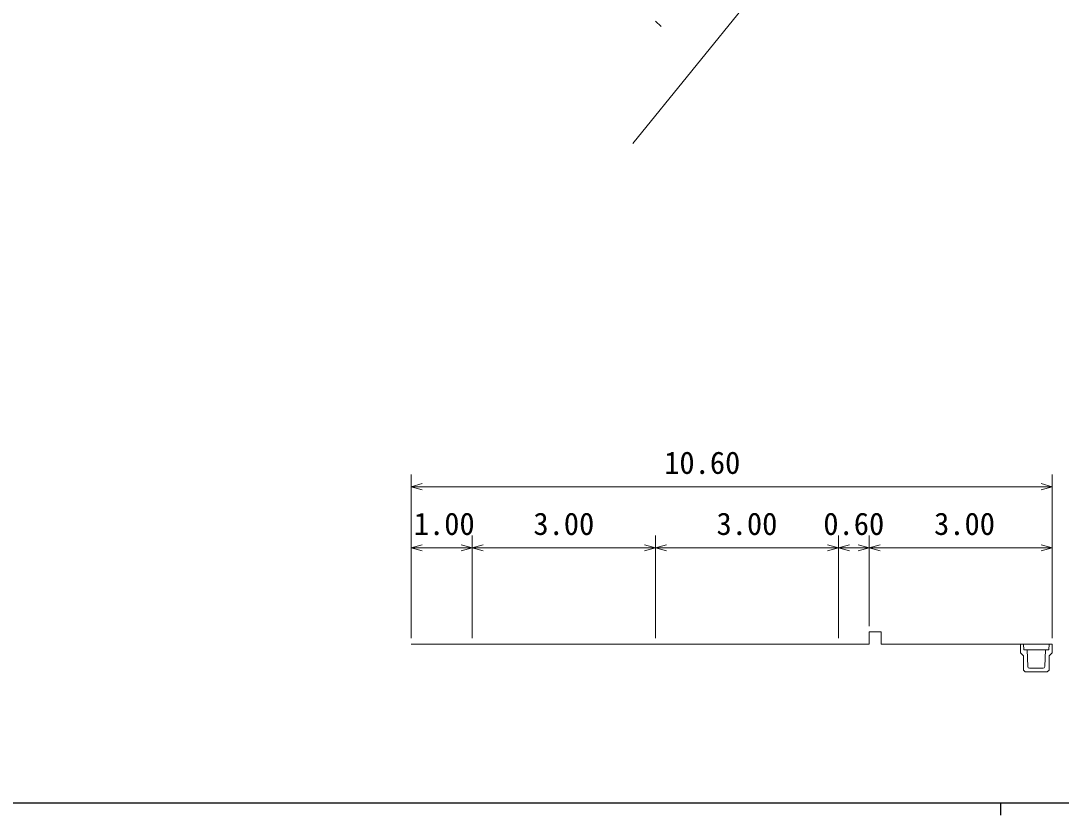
# Model space of a CAD drawing. Units: millimetres, scale not verified. Extents: x 40000 to 680000, y 20000 to 380000.
# Drawn here: x 187751 to 272966, y 204000 to 269027 of the extents above; entities that cross this region are included whole.
import ezdxf
from ezdxf.enums import TextEntityAlignment as Align

# ---------------------------------------------------------------- set-up
doc = ezdxf.new("R2010")
doc.units = ezdxf.units.MM
doc.header["$LTSCALE"] = 1000
doc.layers.add('M-TTL-BAND', color=7, linetype='Continuous', lineweight=25)
doc.layers.add('M-WORK', color=1, linetype='Continuous', lineweight=13)
doc.styles.add('ＭＳ ゴシック', font='')
doc.styles.get('ＭＳ ゴシック').set_extended_font_data('MS Gothic')

msp = doc.modelspace()

# ---------------------------------------------------------------- linework, layer by layer
at = {"layer": 'M-TTL-BAND'}
for p, q in [((40000, 205000), (579000, 205000)), ((268000, 205000), (268000, 204000))]:
    msp.add_line(p, q, dxfattribs=at)
at = {"layer": 'M-WORK'}
for p, q in [((256673, 282105), (237869, 258991)), ((239746, 268999), (240200, 268573)), ((219727, 218503), (219727, 231889)), ((272227, 218503), (272227, 231889)), ((219727, 230889), (220627, 231139)), ((272227, 230889), (271327, 231139)), ((219727, 230889), (272227, 230889)), ((219727, 230889), (220627, 230639)), ((272227, 230889), (271327, 230639)), ((224727, 218503), (224727, 226889)), ((239727, 218503), (239727, 226889)), ((254727, 218503), (254727, 226889)), ((257227, 219484), (257227, 226889)), ((219727, 225889), (220627, 226139)), ((219727, 225889), (224727, 225889)), ((219727, 225889), (220627, 225639)), ((224727, 225889), (223827, 226139)), ((224727, 225889), (223827, 225639)), ((224727, 225889), (225627, 226139)), ((224727, 225889), (239727, 225889)), ((224727, 225889), (225627, 225639)), ((239727, 225889), (238827, 226139)), ((239727, 225889), (238827, 225639)), ((239727, 225889), (240627, 226139)), ((239727, 225889), (254727, 225889)), ((239727, 225889), (240627, 225639)), ((254727, 225889), (253827, 226139)), ((254727, 225889), (253827, 225639)), ((254727, 225889), (255627, 226139)), ((254727, 225889), (257227, 225889)), ((254727, 225889), (255627, 225639)), ((257227, 225889), (256327, 226139)), ((257227, 225889), (256327, 225639)), ((257227, 225889), (258127, 226139)), ((257227, 225889), (272227, 225889)), ((257227, 225889), (258127, 225639)), ((272227, 225889), (271327, 226139)), ((272227, 225889), (271327, 225639)), ((257227, 219003), (258227, 219003)), ((257227, 218003), (257227, 219003)), ((258227, 218003), (258227, 219003)), ((219727, 218003), (224727, 218003)), ((224727, 218003), (239727, 218003)), ((239727, 218003), (254727, 218003)), ((254727, 218003), (257227, 218003)), ((258227, 218003), (272227, 218003)), ((269627, 218003), (269627, 217303)), ((269627, 218003), (269877, 218003)), ((269627, 217303), (269877, 217053)), ((269877, 218003), (269902, 217528)), ((269877, 218003), (271977, 218003)), ((269902, 217528), (270177, 217528)), ((270177, 217528), (270227, 216178)), ((270177, 217528), (271677, 217528)), ((271677, 217528), (271627, 216178)), ((271952, 217528), (271677, 217528)), ((271977, 218003), (271952, 217528)), ((272227, 218003), (271977, 218003)), ((271977, 217053), (272227, 217303)), ((272227, 217303), (272227, 218003)), ((269877, 217053), (269877, 215878)), ((271977, 215878), (271977, 217053)), ((269877, 215878), (270027, 215728)), ((270027, 215728), (271827, 215728)), ((270377, 216028), (271477, 216028)), ((271827, 215728), (271977, 215878))]:
    msp.add_line(p, q, dxfattribs=at)
for centre, start, end in [((270377, 216178), 180, 270), ((271477, 216178), 270, 0)]:
    msp.add_arc(centre, 150, start, end, dxfattribs=at)

# ---------------------------------------------------------------- texts
at = {"layer": 'M-WORK', "style": 'ＭＳ ゴシック'}
for s, p in [('10.60', (243566, 231389)), ('1.00', (222434, 226389)), ('3.00', (232227, 226389)), ('3.00', (247227, 226389)), ('0.60', (255977, 226389)), ('3.00', (265048, 226389))]:
    msp.add_text(s, height=1833, dxfattribs=at).set_placement(p, align=Align.BOTTOM_CENTER)

doc.saveas('drawing.dxf')
